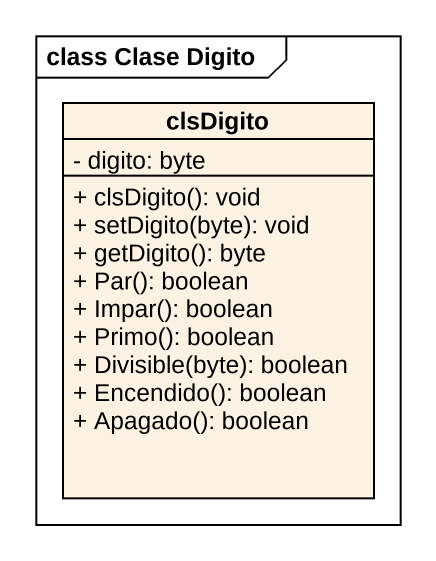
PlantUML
@startuml
mainframe class Clase Digito
hide circle
hide empty members
skinparam classAttributeIconSize 0
class clsDigito {
  - digito: byte
  + clsDigito(): void
  + setDigito(byte): void
  + getDigito(): byte
  + Par(): boolean
  + Impar(): boolean
  + Primo(): boolean
  + Divisible(byte): boolean
  + Encendido(): boolean
  + Apagado(): boolean
}
@enduml
